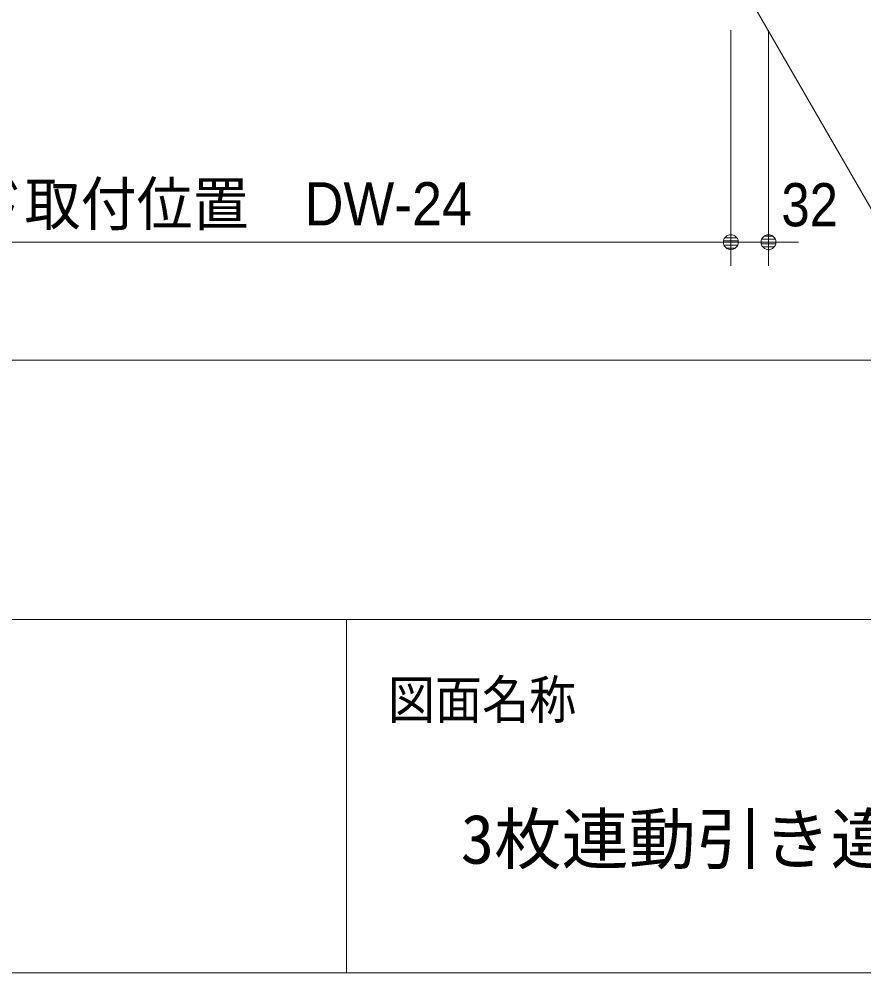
# Model space of a CAD drawing. Units: millimetres, scale not verified. Extents: x -6062 to 6062, y -3045 to 3045.
# Drawn here: x -4215 to -3499, y -2770 to -1961 of the extents above; entities that cross this region are included whole.
import ezdxf
from ezdxf.enums import TextEntityAlignment as Align

# ---------------------------------------------------------------- set-up
doc = ezdxf.new("R2010")
doc.units = ezdxf.units.MM
doc.header["$LTSCALE"] = 20
for name, color, linetype, lineweight in [('0-0_2寸法-1', 7, 'Continuous', 9), ('0-1_0', 7, 'Continuous', 9), ('0-2_2寸法-2', 7, 'Continuous', 9), ('0-3_2寸法-3', 7, 'Continuous', 9), ('0-5_1図面枠', 7, 'Continuous', 9)]:
    doc.layers.add(name, color=color, linetype=linetype, lineweight=lineweight)
doc.styles.add('ＭＳ ゴシック', font='')
doc.styles.add('ＭＳ Ｐゴシック', font='')
doc.styles.get('ＭＳ ゴシック').set_extended_font_data('MS Gothic')
doc.styles.get('ＭＳ Ｐゴシック').set_extended_font_data('MS PGothic')

# ---------------------------------------------------------------- blocks, each defined once
blk = doc.blocks.new('_Dot')
at = {"layer": '0-1_0'}
for p, q in [((-10, 0), (-20, 0)), ((9.78, 2), (-9.78, 2)), ((7.99, 6), (-7.99, 6)), ((9.16, -3.98), (-9.16, -3.98)), ((6, -7.98), (-6, -7.98))]:
    blk.add_line(p, q, dxfattribs=at)
for points in [[(10, 0), (9.92, 1.25), (9.69, 2.49), (9.3, 3.68), (8.76, 4.82), (8.09, 5.88), (7.29, 6.85), (6.37, 7.71), (5.36, 8.44), (4.26, 9.05), (3.09, 9.51), (1.87, 9.82), (0.63, 9.98), (-0.63, 9.98), (-1.87, 9.82), (-3.09, 9.51), (-4.26, 9.05), (-5.36, 8.44), (-6.37, 7.71), (-7.29, 6.85), (-8.09, 5.88), (-8.76, 4.82), (-9.3, 3.68), (-9.69, 2.49), (-9.92, 1.25), (-10, 0), (0, 0)], [(-10, 0), (-9.92, -1.25), (-9.69, -2.49), (-9.3, -3.68), (-8.76, -4.82), (-8.09, -5.88), (-7.29, -6.85), (-6.37, -7.71), (-5.36, -8.44), (-4.26, -9.05), (-3.09, -9.51), (-1.87, -9.82), (-0.63, -9.98), (0.63, -9.98), (1.87, -9.82), (3.09, -9.51), (4.26, -9.05), (5.36, -8.44), (6.37, -7.71), (7.29, -6.85), (8.09, -5.88), (8.76, -4.82), (9.3, -3.68), (9.69, -2.49), (9.92, -1.25), (10, 0), (0, 0)]]:
    blk.add_lwpolyline(points, close=True, dxfattribs=at)
blk = doc.blocks.new('グループ-139')
at = {"layer": '0-5_1図面枠'}
for p, q in [((-80000, -49400), (80000, -49400)), ((-43000, -49400), (-43000, -55400))]:
    blk.add_line(p, q, dxfattribs=at)
blk.add_lwpolyline([(-80000, 55400), (80000, 55400), (80000, -55400), (-80000, -55400)], close=True, dxfattribs=at)
blk = doc.blocks.new('図面枠')
at = {"layer": '0-5_1図面枠'}
blk.add_blockref('グループ-139', (0, 0), dxfattribs=at)
at = {"layer": '0-5_1図面枠', "style": 'ＭＳ ゴシック', "width": 0.9}
blk.add_text('図面名称', height=650.9, dxfattribs=at).set_placement((-42300.1, -51283.9), align=Align.BOTTOM_LEFT)

msp = doc.modelspace()

# ---------------------------------------------------------------- linework, layer by layer
at = {"layer": '0-0_2寸法-1'}
for p, q in [((-3611.5, -1970), (-3611.5, -2170)), ((-4774.79, -2150), (-3624.21, -2150)), ((-4781.79, -2250), (-1225.21, -2250))]:
    msp.add_line(p, q, dxfattribs=at)
at = {"layer": '0-2_2寸法-2'}
for p, q in [((-3611.5, -1970), (-3611.5, -2170)), ((-3579.5, -1970), (-3579.5, -2170)), ((-3624.21, -2150), (-3636.92, -2150)), ((-3579.5, -2150), (-3611.5, -2150)), ((-3566.79, -2150), (-3554.08, -2150))]:
    msp.add_line(p, q, dxfattribs=at)
at = {"layer": '0-3_2寸法-3'}
msp.add_lwpolyline([(-3595.5, -1943.1), (-3476.05, -2150), (-3160.03, -2150)], dxfattribs=at)

# ---------------------------------------------------------------- block references
at = {"layer": '0-0_2寸法-1', "xscale": 0.6356201, "yscale": 0.6356201}
msp.add_blockref('_Dot', (-3611.5, -2150), dxfattribs=at)
at = {"layer": '0-2_2寸法-2', "xscale": 0.6356201, "yscale": 0.6356201}
msp.add_blockref('_Dot', (-3611.5, -2150), dxfattribs=at)
at = {"layer": '0-2_2寸法-2', "xscale": 0.6356201, "yscale": 0.6356201, "rotation": 180}
msp.add_blockref('_Dot', (-3579.5, -2150), dxfattribs=at)
at = {"layer": '0-5_1図面枠', "xscale": 0.05, "yscale": 0.05}
msp.add_blockref('図面枠', (-1787.5, 0), dxfattribs=at)

# ---------------------------------------------------------------- texts
at = {"layer": '0-0_2寸法-1', "style": 'ＭＳ Ｐゴシック', "width": 0.95}
msp.add_text('直付け下ガイド取付位置\u3000DW-24', height=36.69, dxfattribs=at).set_placement((-4543.58, -2146.79), align=Align.BOTTOM_LEFT)
at = {"layer": '0-2_2寸法-2', "style": 'ＭＳ Ｐゴシック', "width": 0.9}
msp.add_text('32', height=36.66, dxfattribs=at).set_placement((-3568.59, -2147.52), align=Align.BOTTOM_LEFT)
at = {"layer": '0-5_1図面枠', "style": 'ＭＳ ゴシック'}
msp.add_text('3枚連動引き違い\u3000特寸 左勝手L-N', height=41.84, dxfattribs=at).set_placement((-3840.72, -2689.89), align=Align.BOTTOM_LEFT)

doc.saveas('drawing.dxf')
